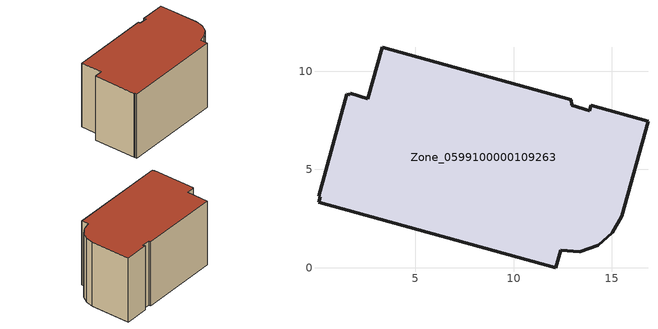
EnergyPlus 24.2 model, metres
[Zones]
Zone_0599100000109263
 floor ground (C_G): 13.93,8.27 16.83,7.46 15.49,2.63 15.02,1.78 14.29,1.14 13.37,0.83 12.4,0.89 12.15,0 0.08,3.35 0.16,3.62 0.08,3.64 1.52,8.84 1.66,8.8 1.68,8.87 2.59,8.6 3.31,11.22 12.94,8.54 12.94,8.26 13.88,7.98 z0
 wall outside (C_F): 0.08,3.35 12.15,0 12.4,0.89 13.37,0.83 14.29,1.14 15.02,1.78 15.49,2.63 16.83,7.46 13.93,8.27 13.88,7.98 12.94,8.26 12.94,8.54 3.31,11.22 2.59,8.6 1.68,8.87 1.66,8.8 1.52,8.84 0.08,3.64 0.16,3.62 0.08,3.35 z0:8.51
 roof outside (C_R): 16.83,7.46 13.93,8.27 13.88,7.98 12.94,8.26 12.94,8.54 3.31,11.22 2.59,8.6 1.68,8.87 1.66,8.8 1.52,8.84 0.08,3.64 0.16,3.62 0.08,3.35 12.15,0 12.4,0.89 13.37,0.83 14.29,1.14 15.02,1.78 15.49,2.63 z8.51
[BUILDING]
Pand.0599100000109263: North Axis=0; Terrain=City; Loads Convergence Tolerance Value=0.04; Temperature Convergence Tolerance Value=0.4; Solar Distribution=FullExterior; Maximum Number of Warmup Days=25; Minimum Number of Warmup Days=1
[Site:Location]
Rotterdam.The.Hague.AP_ZH_NLD Design_Conditions: Latitude=51.96; Longitude=4.45; Time Zone=1; Elevation=-4.5
[SITE:GROUNDTEMPERATURE:BUILDINGSURFACE]
18, 18, 18, 18, 18, 18, 18, 18, 18, 18, 18, 18
[MATERIAL] Thermal Absorptance=0.9; Solar Absorptance=0.7; Visible Absorptance=0.7
Name | Roughness | Thickness | Conductivity | Density | Specific Heat
G.D.1992-2005 | MediumSmooth | 0.15 | 0.06 | 540 | 1210
F.D.1992-2005 | Rough | 0.3 | 0.12 | 1920 | 840
R.D.1992-2005 | MediumRough | 0.2 | 0.08 | 1500 | 1000
[CONSTRUCTION]
C_G: G.D.1992-2005
C_F: F.D.1992-2005
C_R: R.D.1992-2005
[ZONE]
Zone_0599100000109263: Type=1; Multiplier=1; Ceiling Height=Autocalculate; Volume=Autocalculate; Floor Area=autocalculate; Part of Total Floor Area=Yes
[ZONEINFILTRATION:DESIGNFLOWRATE]
Infil_Zone_0599100000109263: Zone or ZoneList or Space or SpaceList=Zone_0599100000109263; Schedule=AlwaysOn; Design Flow Rate Calculation Method=Flow/Area; Flow Rate per Floor Area=0.0021; Constant Term Coefficient=1; Temperature Term Coefficient=0; Velocity Term Coefficient=0; Velocity Squared Term Coefficient=0
[HVACTEMPLATE:ZONE:IDEALLOADSAIRSYSTEM]
Zone_0599100000109263: Maximum Heating Supply Air Temperature=50; Minimum Cooling Supply Air Temperature=13; Maximum Heating Supply Air Humidity Ratio=0.0156; Minimum Cooling Supply Air Humidity Ratio=0.0077; Heating Limit=NoLimit; Cooling Limit=NoLimit; Dehumidification Control Type=ConstantSensibleHeatRatio; Cooling Sensible Heat Ratio=0.7; Dehumidification Setpoint=60; Humidification Control Type=None; Humidification Setpoint=30; Outdoor Air Method=None; Outdoor Air Flow Rate per Person=0.00944; Outdoor Air Flow Rate per Zone Floor Area=0; Outdoor Air Flow Rate per Zone=0; Demand Controlled Ventilation Type=None; Outdoor Air Economizer Type=NoEconomizer; Heat Recovery Type=None; Sensible Heat Recovery Effectiveness=0.7; Latent Heat Recovery Effectiveness=0.65
[ZONECONTROL:THERMOSTAT]
ThermostatControl_Zone_0599100000109263: Zone or ZoneList=Zone_0599100000109263; Control Type Schedule=DualSetpointControlType; Control 1=Thermostat_Zone_0599100000109263; Temperature Difference Between Cutout And Setpoint=0
[THERMOSTATSETPOINT:DUALSETPOINT]
Thermostat_Zone_0599100000109263: Heating Setpoint Temperature Schedule=HeatingSetpoint_Zone_0599100000109263; Cooling Setpoint Temperature Schedule=CoolingSetpoint_Zone_0599100000109263
[SCHEDULE:COMPACT]
HeatingSetpoint_Zone_0599100000109263: Through: 12/31, For: AllDays, Until: 24:00, 21
CoolingSetpoint_Zone_0599100000109263: Through: 12/31, For: AllDays, Until: 24:00, 24
DualSetpointControlType: Through: 12/31, For: AllDays, Until: 24:00, 4
AlwaysOn: Through: 12/31, For: AllDays, Until: 24:00, 1
